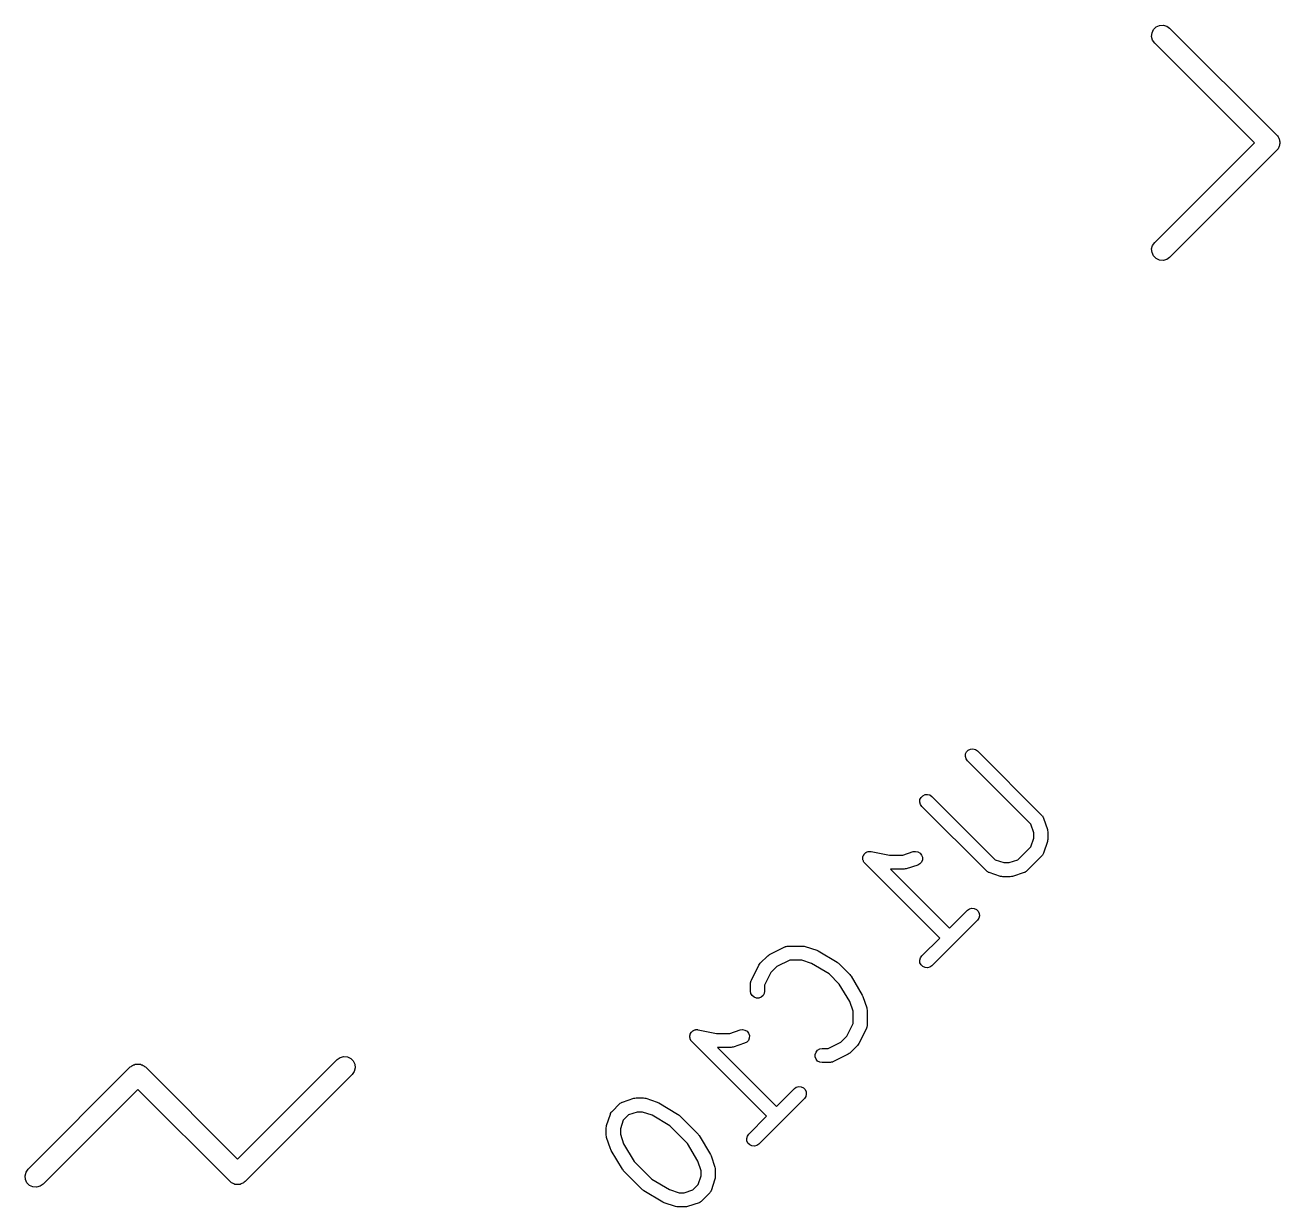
# Model space of a CAD drawing. Extents: x 100.3 to 129.7, y -169.9 to -105.7.
# Drawn here: x 119.88 to 128.78, y -137.49 to -129.1 of the extents above; entities that cross this region are included whole.
import ezdxf

# ---------------------------------------------------------------- set-up
doc = ezdxf.new("R2010")
doc.units = 0
doc.header["$MEASUREMENT"] = 0
doc.layers.add('BLACK', color=7, linetype='CONTINUOUS')

msp = doc.modelspace()

# ---------------------------------------------------------------- linework, layer by layer
at = {"layer": 'Black'}
for p, q in [((127.875, -129.157), (127.886, -129.134)), ((127.886, -129.134), (127.904, -129.115)), ((127.904, -129.115), (127.928, -129.104)), ((127.928, -129.104), (127.954, -129.102)), ((127.954, -129.102), (127.979, -129.109)), ((127.979, -129.109), (128, -129.124)), ((128, -129.124), (128.76, -129.884)), ((127.872, -129.183), (127.875, -129.157)), ((127.879, -129.208), (127.872, -129.183)), ((127.894, -129.23), (127.879, -129.208)), ((128.601, -129.937), (127.894, -129.23)), ((127.894, -130.644), (128.601, -129.937)), ((128.76, -129.884), (128.764, -129.889)), ((128.764, -129.889), (128.769, -129.894)), ((128.769, -129.894), (128.771, -129.9)), ((128.771, -129.9), (128.775, -129.905)), ((128.775, -129.905), (128.777, -129.912)), ((128.777, -129.912), (128.78, -129.917)), ((128.78, -129.917), (128.78, -129.924)), ((128.78, -129.924), (128.782, -129.93)), ((128.782, -129.93), (128.781, -129.937)), ((128.781, -129.937), (128.782, -129.943)), ((128.76, -129.99), (128, -130.75)), ((128.764, -129.985), (128.76, -129.99)), ((128.769, -129.98), (128.764, -129.985)), ((128.771, -129.974), (128.769, -129.98)), ((128.775, -129.969), (128.771, -129.974)), ((128.777, -129.962), (128.775, -129.969)), ((128.78, -129.956), (128.777, -129.962)), ((128.782, -129.943), (128.78, -129.95)), ((128.78, -129.95), (128.78, -129.956)), ((127.879, -130.665), (127.894, -130.644)), ((127.872, -130.69), (127.879, -130.665)), ((127.875, -130.716), (127.872, -130.69)), ((127.886, -130.74), (127.875, -130.716)), ((127.904, -130.758), (127.886, -130.74)), ((127.928, -130.769), (127.904, -130.758)), ((127.954, -130.772), (127.928, -130.769)), ((127.979, -130.765), (127.954, -130.772)), ((128, -130.75), (127.979, -130.765)), ((126.551, -134.292), (126.553, -134.274)), ((126.556, -134.308), (126.551, -134.292)), ((126.553, -134.274), (126.56, -134.259)), ((126.56, -134.259), (126.572, -134.246)), ((126.572, -134.246), (126.588, -134.239)), ((126.588, -134.239), (126.605, -134.237)), ((126.605, -134.237), (126.622, -134.242)), ((126.622, -134.242), (126.636, -134.252)), ((126.636, -134.252), (127.094, -134.71)), ((126.566, -134.323), (126.556, -134.308)), ((127.015, -134.772), (126.566, -134.323)), ((126.249, -134.57), (126.265, -134.562)), ((126.265, -134.562), (126.282, -134.561)), ((126.282, -134.561), (126.299, -134.565)), ((126.299, -134.565), (126.313, -134.575)), ((126.228, -134.615), (126.229, -134.598)), ((126.232, -134.632), (126.228, -134.615)), ((126.229, -134.598), (126.237, -134.582)), ((126.242, -134.646), (126.232, -134.632)), ((126.237, -134.582), (126.249, -134.57)), ((126.7, -135.104), (126.242, -134.646)), ((126.313, -134.575), (126.763, -135.025)), ((127.094, -134.71), (127.096, -134.712)), ((127.096, -134.712), (127.098, -134.714)), ((127.098, -134.714), (127.101, -134.719)), ((127.101, -134.719), (127.104, -134.724)), ((127.104, -134.724), (127.105, -134.727)), ((127.105, -134.727), (127.106, -134.729)), ((127.106, -134.729), (127.133, -134.81)), ((127.036, -134.834), (127.015, -134.772)), ((127.036, -134.872), (127.036, -134.834)), ((127.133, -134.81), (127.134, -134.818)), ((127.134, -134.818), (127.136, -134.826)), ((127.136, -134.826), (127.136, -134.88)), ((127.015, -134.934), (127.036, -134.872)), ((127.133, -134.896), (127.106, -134.977)), ((127.134, -134.888), (127.133, -134.896)), ((127.136, -134.88), (127.134, -134.888)), ((125.824, -135.013), (125.825, -135.008)), ((125.824, -135.016), (125.824, -135.013)), ((125.825, -135.002), (125.827, -134.999)), ((125.825, -135.008), (125.825, -135.002)), ((125.827, -134.996), (125.83, -134.991)), ((125.827, -134.999), (125.827, -134.996)), ((125.83, -134.991), (125.833, -134.986)), ((125.833, -134.986), (125.835, -134.984)), ((125.835, -134.984), (125.836, -134.982)), ((125.836, -134.982), (125.841, -134.978)), ((125.841, -134.978), (125.845, -134.974)), ((125.845, -134.974), (125.848, -134.972)), ((125.848, -134.972), (125.85, -134.971)), ((125.85, -134.971), (125.855, -134.969)), ((125.855, -134.969), (125.861, -134.966)), ((125.861, -134.966), (125.864, -134.966)), ((125.864, -134.966), (125.866, -134.965)), ((125.866, -134.965), (125.872, -134.965)), ((125.872, -134.965), (125.878, -134.965)), ((125.878, -134.965), (125.881, -134.965)), ((125.881, -134.965), (125.883, -134.966)), ((125.883, -134.966), (126.013, -134.992)), ((126.013, -134.992), (126.108, -134.992)), ((126.108, -134.992), (126.181, -134.967)), ((126.181, -134.967), (126.198, -134.965)), ((126.198, -134.965), (126.215, -134.968)), ((126.215, -134.968), (126.23, -134.977)), ((126.23, -134.977), (126.241, -134.991)), ((126.241, -134.991), (126.246, -135.007)), ((126.246, -135.007), (126.246, -135.025)), ((126.924, -135.025), (127.015, -134.934)), ((127.094, -134.996), (126.987, -135.104)), ((127.096, -134.994), (127.094, -134.996)), ((127.098, -134.992), (127.096, -134.994)), ((127.101, -134.987), (127.098, -134.992)), ((127.104, -134.982), (127.101, -134.987)), ((127.105, -134.979), (127.104, -134.982)), ((127.106, -134.977), (127.105, -134.979)), ((125.824, -135.019), (125.824, -135.016)), ((125.825, -135.025), (125.824, -135.019)), ((125.826, -135.031), (125.825, -135.025)), ((125.828, -135.033), (125.826, -135.031)), ((125.828, -135.036), (125.828, -135.033)), ((125.832, -135.041), (125.828, -135.036)), ((125.835, -135.046), (125.832, -135.041)), ((125.837, -135.048), (125.835, -135.046)), ((125.838, -135.05), (125.837, -135.048)), ((126.369, -135.58), (125.838, -135.05)), ((126.116, -135.092), (126.021, -135.092)), ((126.021, -135.092), (126.439, -135.51)), ((126.124, -135.09), (126.116, -135.092)), ((126.132, -135.089), (126.124, -135.09)), ((126.213, -135.062), (126.132, -135.089)), ((126.228, -135.054), (126.213, -135.062)), ((126.24, -135.041), (126.228, -135.054)), ((126.246, -135.025), (126.24, -135.041)), ((126.763, -135.025), (126.825, -135.045)), ((126.825, -135.045), (126.862, -135.045)), ((126.862, -135.045), (126.924, -135.025)), ((126.703, -135.105), (126.7, -135.104)), ((126.705, -135.108), (126.703, -135.105)), ((126.71, -135.11), (126.705, -135.108)), ((126.715, -135.114), (126.71, -135.11)), ((126.717, -135.115), (126.715, -135.114)), ((126.72, -135.116), (126.717, -135.115)), ((126.801, -135.143), (126.72, -135.116)), ((126.809, -135.144), (126.801, -135.143)), ((126.816, -135.145), (126.809, -135.144)), ((126.87, -135.145), (126.816, -135.145)), ((126.878, -135.144), (126.87, -135.145)), ((126.886, -135.143), (126.878, -135.144)), ((126.967, -135.116), (126.886, -135.143)), ((126.97, -135.115), (126.967, -135.116)), ((126.972, -135.114), (126.97, -135.115)), ((126.977, -135.11), (126.972, -135.114)), ((126.982, -135.108), (126.977, -135.11)), ((126.984, -135.105), (126.982, -135.108)), ((126.987, -135.104), (126.984, -135.105)), ((126.58, -135.373), (126.597, -135.369)), ((126.597, -135.369), (126.614, -135.37)), ((126.636, -135.454), (126.313, -135.777)), ((126.439, -135.51), (126.566, -135.383)), ((126.566, -135.383), (126.58, -135.373)), ((126.614, -135.37), (126.63, -135.378)), ((126.63, -135.378), (126.642, -135.39)), ((126.646, -135.44), (126.636, -135.454)), ((126.642, -135.39), (126.649, -135.406)), ((126.651, -135.423), (126.646, -135.44)), ((126.649, -135.406), (126.651, -135.423)), ((126.242, -135.707), (126.369, -135.58)), ((125.096, -135.759), (125.15, -135.706)), ((125.15, -135.706), (125.156, -135.701)), ((125.156, -135.701), (125.163, -135.696)), ((125.163, -135.696), (125.27, -135.642)), ((125.27, -135.642), (125.273, -135.642)), ((125.273, -135.642), (125.276, -135.64)), ((125.276, -135.64), (125.281, -135.639)), ((125.281, -135.639), (125.287, -135.637)), ((125.287, -135.637), (125.29, -135.638)), ((125.29, -135.638), (125.293, -135.637)), ((125.293, -135.637), (125.4, -135.637)), ((125.4, -135.637), (125.408, -135.638)), ((125.408, -135.638), (125.416, -135.64)), ((125.416, -135.64), (125.497, -135.667)), ((125.497, -135.667), (125.502, -135.669)), ((125.502, -135.669), (125.507, -135.671)), ((125.507, -135.671), (125.642, -135.752)), ((126.228, -135.738), (126.232, -135.721)), ((126.232, -135.721), (126.242, -135.707)), ((125.033, -135.88), (125.086, -135.772)), ((125.086, -135.772), (125.091, -135.766)), ((125.091, -135.766), (125.096, -135.759)), ((125.215, -135.782), (125.172, -135.824)), ((125.305, -135.737), (125.215, -135.782)), ((125.392, -135.737), (125.305, -135.737)), ((125.46, -135.76), (125.392, -135.737)), ((125.585, -135.835), (125.46, -135.76)), ((125.642, -135.752), (125.646, -135.756)), ((125.646, -135.756), (125.651, -135.759)), ((125.651, -135.759), (125.732, -135.84)), ((126.229, -135.755), (126.228, -135.738)), ((126.237, -135.771), (126.229, -135.755)), ((126.249, -135.783), (126.237, -135.771)), ((126.265, -135.79), (126.249, -135.783)), ((126.282, -135.792), (126.265, -135.79)), ((126.299, -135.787), (126.282, -135.792)), ((126.313, -135.777), (126.299, -135.787)), ((125.027, -135.903), (125.028, -135.9)), ((125.027, -135.956), (125.027, -135.903)), ((125.028, -135.897), (125.029, -135.891)), ((125.028, -135.9), (125.028, -135.897)), ((125.029, -135.891), (125.03, -135.885)), ((125.03, -135.885), (125.032, -135.883)), ((125.032, -135.883), (125.033, -135.88)), ((125.172, -135.824), (125.127, -135.914)), ((125.657, -135.907), (125.585, -135.835)), ((125.732, -135.84), (125.736, -135.845)), ((125.736, -135.845), (125.74, -135.85)), ((125.74, -135.85), (125.82, -135.985)), ((125.03, -135.974), (125.027, -135.956)), ((125.039, -135.989), (125.03, -135.974)), ((125.052, -136), (125.039, -135.989)), ((125.116, -135.989), (125.102, -136)), ((125.124, -135.974), (125.116, -135.989)), ((125.127, -135.956), (125.124, -135.974)), ((125.127, -135.914), (125.127, -135.956)), ((125.732, -136.031), (125.657, -135.907)), ((125.82, -135.985), (125.822, -135.99)), ((125.822, -135.99), (125.825, -135.995)), ((125.069, -136.006), (125.052, -136)), ((125.086, -136.006), (125.069, -136.006)), ((125.102, -136), (125.086, -136.006)), ((125.755, -136.099), (125.732, -136.031)), ((125.825, -135.995), (125.852, -136.075)), ((125.852, -136.075), (125.853, -136.083)), ((125.755, -136.187), (125.755, -136.099)), ((125.853, -136.083), (125.855, -136.091)), ((125.855, -136.091), (125.855, -136.199)), ((124.6, -136.262), (124.603, -136.256)), ((124.603, -136.256), (124.605, -136.251)), ((124.605, -136.251), (124.607, -136.249)), ((124.607, -136.249), (124.609, -136.247)), ((124.609, -136.247), (124.613, -136.243)), ((124.613, -136.243), (124.618, -136.239)), ((124.618, -136.239), (124.62, -136.238)), ((124.62, -136.238), (124.622, -136.236)), ((124.622, -136.236), (124.628, -136.234)), ((124.628, -136.234), (124.633, -136.231)), ((124.633, -136.231), (124.636, -136.231)), ((124.636, -136.231), (124.639, -136.23)), ((124.639, -136.23), (124.645, -136.23)), ((124.645, -136.23), (124.651, -136.23)), ((124.651, -136.23), (124.653, -136.231)), ((124.653, -136.231), (124.656, -136.231)), ((124.656, -136.231), (124.786, -136.257)), ((124.786, -136.257), (124.881, -136.257)), ((124.881, -136.257), (124.954, -136.232)), ((124.954, -136.232), (124.971, -136.23)), ((124.971, -136.23), (124.988, -136.233)), ((124.988, -136.233), (125.003, -136.242)), ((125.003, -136.242), (125.013, -136.256)), ((125.013, -136.256), (125.019, -136.272)), ((125.71, -136.277), (125.755, -136.187)), ((125.849, -136.221), (125.795, -136.329)), ((125.85, -136.218), (125.849, -136.221)), ((125.852, -136.216), (125.85, -136.218)), ((125.853, -136.21), (125.852, -136.216)), ((125.854, -136.205), (125.853, -136.21)), ((125.855, -136.199), (125.854, -136.202)), ((125.854, -136.202), (125.854, -136.205)), ((124.596, -136.279), (124.597, -136.273)), ((124.597, -136.281), (124.596, -136.279)), ((124.596, -136.284), (124.597, -136.281)), ((124.598, -136.29), (124.596, -136.284)), ((124.597, -136.273), (124.598, -136.267)), ((124.598, -136.267), (124.599, -136.264)), ((124.599, -136.296), (124.598, -136.29)), ((124.599, -136.264), (124.6, -136.262)), ((124.6, -136.298), (124.599, -136.296)), ((124.601, -136.301), (124.6, -136.298)), ((124.604, -136.306), (124.601, -136.301)), ((124.607, -136.311), (124.604, -136.306)), ((124.609, -136.313), (124.607, -136.311)), ((124.611, -136.315), (124.609, -136.313)), ((125.141, -136.845), (124.611, -136.315)), ((124.985, -136.327), (124.904, -136.354)), ((125.001, -136.319), (124.985, -136.327)), ((125.012, -136.306), (125.001, -136.319)), ((125.018, -136.29), (125.012, -136.306)), ((125.019, -136.272), (125.018, -136.29)), ((125.577, -136.364), (125.667, -136.319)), ((125.667, -136.319), (125.71, -136.277)), ((125.786, -136.342), (125.732, -136.396)), ((125.791, -136.335), (125.786, -136.342)), ((125.795, -136.329), (125.791, -136.335)), ((122.096, -136.442), (122.117, -136.427)), ((122.117, -136.427), (122.142, -136.421)), ((122.142, -136.421), (122.168, -136.423)), ((122.168, -136.423), (122.192, -136.434)), ((122.192, -136.434), (122.21, -136.452)), ((124.889, -136.357), (124.794, -136.357)), ((124.794, -136.357), (125.212, -136.775)), ((124.897, -136.355), (124.889, -136.357)), ((124.904, -136.354), (124.897, -136.355)), ((125.486, -136.406), (125.492, -136.389)), ((125.486, -136.423), (125.486, -136.406)), ((125.492, -136.439), (125.486, -136.423)), ((125.492, -136.389), (125.503, -136.376)), ((125.503, -136.376), (125.518, -136.367)), ((125.518, -136.367), (125.535, -136.364)), ((125.535, -136.364), (125.577, -136.364)), ((125.719, -136.405), (125.611, -136.459)), ((125.726, -136.4), (125.719, -136.405)), ((125.732, -136.396), (125.726, -136.4)), ((119.904, -137.22), (120.628, -136.495)), ((120.628, -136.495), (120.634, -136.492)), ((120.634, -136.492), (120.638, -136.487)), ((120.638, -136.487), (120.644, -136.484)), ((120.644, -136.484), (120.65, -136.48)), ((120.65, -136.48), (120.656, -136.479)), ((120.656, -136.479), (120.662, -136.476)), ((120.662, -136.476), (120.669, -136.475)), ((120.669, -136.475), (120.675, -136.474)), ((120.675, -136.474), (120.681, -136.474)), ((120.681, -136.474), (120.688, -136.474)), ((120.688, -136.474), (120.694, -136.475)), ((120.694, -136.475), (120.701, -136.476)), ((120.701, -136.476), (120.707, -136.479)), ((120.707, -136.479), (120.713, -136.48)), ((120.713, -136.48), (120.719, -136.484)), ((120.719, -136.484), (120.725, -136.487)), ((120.725, -136.487), (120.729, -136.492)), ((120.729, -136.492), (120.735, -136.495)), ((120.735, -136.495), (121.389, -137.149)), ((121.389, -137.149), (122.096, -136.442)), ((122.21, -136.452), (122.221, -136.476)), ((122.223, -136.502), (122.217, -136.527)), ((122.221, -136.476), (122.223, -136.502)), ((125.503, -136.453), (125.492, -136.439)), ((125.518, -136.461), (125.503, -136.453)), ((125.535, -136.464), (125.518, -136.461)), ((125.589, -136.464), (125.535, -136.464)), ((125.592, -136.464), (125.589, -136.464)), ((125.595, -136.464), (125.592, -136.464)), ((125.6, -136.462), (125.595, -136.464)), ((125.606, -136.461), (125.6, -136.462)), ((125.609, -136.46), (125.606, -136.461)), ((125.611, -136.459), (125.609, -136.46)), ((122.202, -136.548), (121.442, -137.308)), ((122.217, -136.527), (122.202, -136.548)), ((120.682, -136.654), (120.01, -137.326)), ((121.336, -137.308), (120.682, -136.654)), ((125.212, -136.775), (125.338, -136.648)), ((125.338, -136.648), (125.352, -136.638)), ((125.352, -136.638), (125.369, -136.634)), ((125.369, -136.634), (125.387, -136.635)), ((125.387, -136.635), (125.402, -136.643)), ((125.402, -136.643), (125.415, -136.655)), ((125.415, -136.655), (125.422, -136.671)), ((125.423, -136.688), (125.419, -136.705)), ((125.422, -136.671), (125.423, -136.688)), ((124.045, -136.81), (124.099, -136.756)), ((124.099, -136.756), (124.101, -136.754)), ((124.101, -136.754), (124.103, -136.752)), ((124.103, -136.752), (124.109, -136.75)), ((124.109, -136.75), (124.113, -136.746)), ((124.113, -136.746), (124.116, -136.745)), ((124.116, -136.745), (124.119, -136.744)), ((124.119, -136.744), (124.199, -136.717)), ((124.199, -136.717), (124.207, -136.716)), ((124.207, -136.716), (124.215, -136.715)), ((124.215, -136.715), (124.269, -136.715)), ((124.269, -136.715), (124.277, -136.716)), ((124.277, -136.716), (124.285, -136.717)), ((124.285, -136.717), (124.366, -136.744)), ((124.366, -136.744), (124.371, -136.747)), ((124.371, -136.747), (124.376, -136.749)), ((124.376, -136.749), (124.51, -136.829)), ((125.409, -136.719), (125.086, -137.042)), ((125.419, -136.705), (125.409, -136.719)), ((124.006, -136.91), (124.033, -136.83)), ((124.033, -136.83), (124.035, -136.827)), ((124.035, -136.824), (124.039, -136.819)), ((124.035, -136.827), (124.035, -136.824)), ((124.039, -136.819), (124.041, -136.814)), ((124.041, -136.814), (124.044, -136.812)), ((124.044, -136.812), (124.045, -136.81)), ((124.124, -136.872), (124.104, -136.934)), ((124.161, -136.835), (124.124, -136.872)), ((124.223, -136.815), (124.161, -136.835)), ((124.261, -136.815), (124.223, -136.815)), ((124.329, -136.837), (124.261, -136.815)), ((124.454, -136.912), (124.329, -136.837)), ((124.51, -136.829), (124.515, -136.833)), ((124.515, -136.833), (124.52, -136.837)), ((124.52, -136.837), (124.655, -136.972)), ((125.015, -136.972), (125.141, -136.845)), ((124.004, -136.926), (124.005, -136.918)), ((124.004, -136.98), (124.004, -136.926)), ((124.005, -136.918), (124.006, -136.91)), ((124.104, -136.934), (124.104, -136.972)), ((124.58, -137.038), (124.454, -136.912)), ((124.005, -136.988), (124.004, -136.98)), ((124.006, -136.996), (124.005, -136.988)), ((124.033, -137.077), (124.006, -136.996)), ((124.104, -136.972), (124.126, -137.04)), ((124.126, -137.04), (124.201, -137.165)), ((124.654, -137.163), (124.58, -137.038)), ((124.655, -136.972), (124.658, -136.977)), ((124.658, -136.977), (124.662, -136.981)), ((124.662, -136.981), (124.743, -137.116)), ((125.001, -137.003), (125.005, -136.986)), ((125.002, -137.02), (125.001, -137.003)), ((125.009, -137.036), (125.002, -137.02)), ((125.005, -136.986), (125.015, -136.972)), ((125.022, -137.048), (125.009, -137.036)), ((125.037, -137.055), (125.022, -137.048)), ((125.055, -137.057), (125.037, -137.055)), ((125.071, -137.052), (125.055, -137.057)), ((125.086, -137.042), (125.071, -137.052)), ((124.036, -137.081), (124.033, -137.077)), ((124.038, -137.087), (124.036, -137.081)), ((124.119, -137.221), (124.038, -137.087)), ((124.743, -137.116), (124.745, -137.121)), ((124.745, -137.121), (124.748, -137.126)), ((124.748, -137.126), (124.774, -137.207)), ((119.889, -137.241), (119.904, -137.22)), ((124.123, -137.226), (124.119, -137.221)), ((124.126, -137.231), (124.123, -137.226)), ((124.261, -137.366), (124.126, -137.231)), ((124.201, -137.165), (124.327, -137.291)), ((124.677, -137.231), (124.654, -137.163)), ((124.677, -137.268), (124.677, -137.231)), ((124.774, -137.207), (124.776, -137.215)), ((124.776, -137.215), (124.777, -137.222)), ((124.777, -137.222), (124.777, -137.276)), ((119.882, -137.267), (119.889, -137.241)), ((119.884, -137.293), (119.882, -137.267)), ((119.895, -137.316), (119.884, -137.293)), ((119.914, -137.335), (119.895, -137.316)), ((120.01, -137.326), (119.988, -137.341)), ((121.341, -137.312), (121.336, -137.308)), ((121.346, -137.317), (121.341, -137.312)), ((121.352, -137.32), (121.346, -137.317)), ((121.357, -137.323), (121.352, -137.32)), ((121.363, -137.325), (121.357, -137.323)), ((121.369, -137.328), (121.363, -137.325)), ((121.414, -137.325), (121.408, -137.328)), ((121.42, -137.323), (121.414, -137.325)), ((121.426, -137.32), (121.42, -137.323)), ((121.432, -137.317), (121.426, -137.32)), ((121.436, -137.312), (121.432, -137.317)), ((121.442, -137.308), (121.436, -137.312)), ((124.327, -137.291), (124.452, -137.365)), ((124.656, -137.33), (124.677, -137.268)), ((124.774, -137.292), (124.748, -137.373)), ((124.776, -137.284), (124.774, -137.292)), ((124.777, -137.276), (124.776, -137.284)), ((119.937, -137.346), (119.914, -137.335)), ((119.963, -137.348), (119.937, -137.346)), ((119.988, -137.341), (119.963, -137.348)), ((121.376, -137.328), (121.369, -137.328)), ((121.382, -137.33), (121.376, -137.328)), ((121.389, -137.33), (121.382, -137.33)), ((121.395, -137.33), (121.389, -137.33)), ((121.401, -137.328), (121.395, -137.33)), ((121.408, -137.328), (121.401, -137.328)), ((124.266, -137.369), (124.261, -137.366)), ((124.27, -137.373), (124.266, -137.369)), ((124.405, -137.454), (124.27, -137.373)), ((124.452, -137.365), (124.52, -137.388)), ((124.52, -137.388), (124.557, -137.388)), ((124.557, -137.388), (124.619, -137.367)), ((124.619, -137.367), (124.656, -137.33)), ((124.735, -137.393), (124.682, -137.446)), ((124.737, -137.39), (124.735, -137.393)), ((124.739, -137.388), (124.737, -137.39)), ((124.742, -137.383), (124.739, -137.388)), ((124.745, -137.378), (124.742, -137.383)), ((124.746, -137.376), (124.745, -137.378)), ((124.748, -137.373), (124.746, -137.376)), ((124.41, -137.456), (124.405, -137.454)), ((124.415, -137.458), (124.41, -137.456)), ((124.496, -137.485), (124.415, -137.458)), ((124.504, -137.487), (124.496, -137.485)), ((124.512, -137.488), (124.504, -137.487)), ((124.565, -137.488), (124.512, -137.488)), ((124.573, -137.487), (124.565, -137.488)), ((124.581, -137.485), (124.573, -137.487)), ((124.662, -137.458), (124.581, -137.485)), ((124.665, -137.457), (124.662, -137.458)), ((124.667, -137.456), (124.665, -137.457)), ((124.672, -137.453), (124.667, -137.456)), ((124.677, -137.45), (124.672, -137.453)), ((124.679, -137.448), (124.677, -137.45)), ((124.682, -137.446), (124.679, -137.448))]:
    msp.add_line(p, q, dxfattribs=at)

doc.saveas('drawing.dxf')
